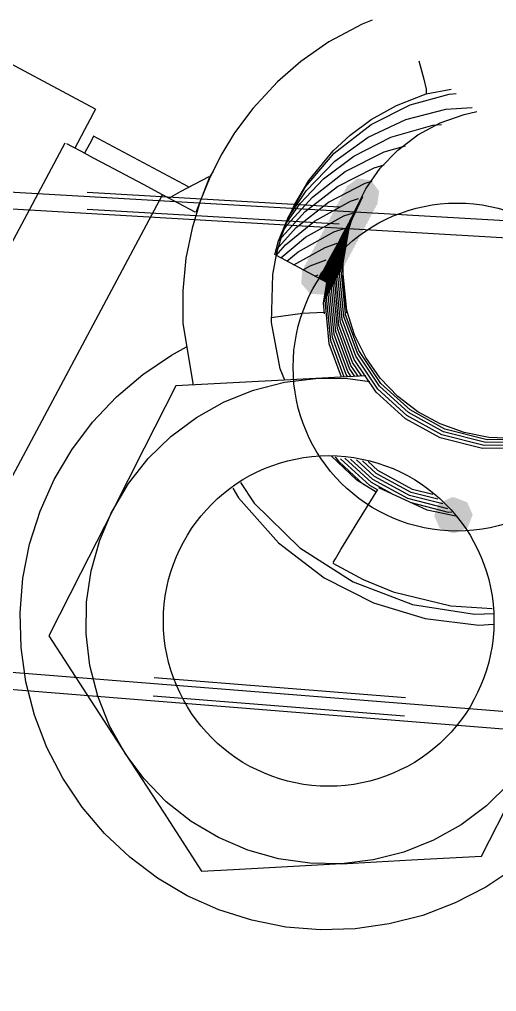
# Model space of a CAD drawing. Extents: x 3 to 592, y 5 to 207.
# Drawn here: x 119.533 to 121.937, y 37.008 to 41.903 of the extents above; entities that cross this region are included whole.
import ezdxf

# ---------------------------------------------------------------- set-up
doc = ezdxf.new("R2010")
doc.units = 0
doc.layers.get('0').update_dxf_attribs({"linetype": 'CONTINUOUS'})

msp = doc.modelspace()

# ---------------------------------------------------------------- hatches: boundary and pattern name
h = msp.add_hatch(color=7)
h.dxf.hatch_style = 2
h.paths.add_polyline_path([(121.164752, 41.031582), (121.220099, 41.072466), (121.288174, 41.062438), (121.329057, 41.007091), (121.319029, 40.939016), (121.262624, 40.896368), (121.194549, 40.906396), (121.153666, 40.961743)])
h = msp.add_hatch(color=7)
h.dxf.hatch_style = 2
h.paths.add_polyline_path([(121.164752, 41.031582), (121.220099, 41.072466), (121.288174, 41.062438), (121.329057, 41.007091), (121.319029, 40.939016), (121.262624, 40.896368), (121.194549, 40.906396), (121.153666, 40.961743)])
h = msp.add_hatch(color=7)
h.dxf.hatch_style = 2
h.paths.add_polyline_path([(121.172901, 41.046893), (121.228248, 41.087776), (121.296323, 41.077748), (121.337206, 41.022401), (121.327178, 40.954326), (121.270773, 40.911679), (121.202698, 40.921707), (121.161815, 40.977054)])
h = msp.add_hatch(color=7)
h.dxf.hatch_style = 2
h.paths.add_polyline_path([(121.172901, 41.046893), (121.228248, 41.087776), (121.296323, 41.077748), (121.337206, 41.022401), (121.327178, 40.954326), (121.270773, 40.911679), (121.202698, 40.921707), (121.161815, 40.977054)])
h = msp.add_hatch(color=7)
h.dxf.hatch_style = 2
h.paths.add_polyline_path([(121.18098, 41.061992), (121.236327, 41.102875), (121.304402, 41.092847), (121.345285, 41.0375), (121.335257, 40.969425), (121.278852, 40.926778), (121.210777, 40.936806), (121.169893, 40.992153)])
h = msp.add_hatch(color=7)
h.dxf.hatch_style = 2
h.paths.add_polyline_path([(121.18098, 41.061992), (121.236327, 41.102875), (121.304402, 41.092847), (121.345285, 41.0375), (121.335257, 40.969425), (121.278852, 40.926778), (121.210777, 40.936806), (121.169893, 40.992153)])
h = msp.add_hatch(color=7)
h.dxf.hatch_style = 2
h.paths.add_polyline_path([(121.140304, 40.985721), (121.195651, 41.026604), (121.263726, 41.016576), (121.30461, 40.961229), (121.294582, 40.893155), (121.238176, 40.850507), (121.170102, 40.860535), (121.129218, 40.915882)])
h = msp.add_hatch(color=7)
h.dxf.hatch_style = 2
h.paths.add_polyline_path([(121.140304, 40.985721), (121.195651, 41.026604), (121.263726, 41.016576), (121.30461, 40.961229), (121.294582, 40.893155), (121.238176, 40.850507), (121.170102, 40.860535), (121.129218, 40.915882)])
h = msp.add_hatch(color=7)
h.dxf.hatch_style = 2
h.paths.add_polyline_path([(121.148454, 41.000996), (121.203801, 41.04188), (121.271875, 41.031852), (121.312759, 40.976505), (121.302731, 40.90843), (121.246326, 40.865783), (121.178251, 40.875811), (121.137367, 40.931158)])
h = msp.add_hatch(color=7)
h.dxf.hatch_style = 2
h.paths.add_polyline_path([(121.148454, 41.000996), (121.203801, 41.04188), (121.271875, 41.031852), (121.312759, 40.976505), (121.302731, 40.90843), (121.246326, 40.865783), (121.178251, 40.875811), (121.137367, 40.931158)])
h = msp.add_hatch(color=7)
h.dxf.hatch_style = 2
h.paths.add_polyline_path([(121.156603, 41.016307), (121.21195, 41.05719), (121.280025, 41.047162), (121.320908, 40.991815), (121.31088, 40.92374), (121.254475, 40.881093), (121.1864, 40.891121), (121.145516, 40.946468)])
h = msp.add_hatch(color=7)
h.dxf.hatch_style = 2
h.paths.add_polyline_path([(121.156603, 41.016307), (121.21195, 41.05719), (121.280025, 41.047162), (121.320908, 40.991815), (121.31088, 40.92374), (121.254475, 40.881093), (121.1864, 40.891121), (121.145516, 40.946468)])
h = msp.add_hatch(color=7)
h.dxf.hatch_style = 2
h.paths.add_polyline_path([(121.115822, 40.93986), (121.171169, 40.980743), (121.239243, 40.970715), (121.280127, 40.915368), (121.270099, 40.847293), (121.213694, 40.804646), (121.145619, 40.814674), (121.104735, 40.870021)])
h = msp.add_hatch(color=7)
h.dxf.hatch_style = 2
h.paths.add_polyline_path([(121.115822, 40.93986), (121.171169, 40.980743), (121.239243, 40.970715), (121.280127, 40.915368), (121.270099, 40.847293), (121.213694, 40.804646), (121.145619, 40.814674), (121.104735, 40.870021)])
h = msp.add_hatch(color=7)
h.dxf.hatch_style = 2
h.paths.add_polyline_path([(121.123971, 40.955135), (121.179318, 40.996019), (121.247393, 40.985991), (121.288276, 40.930644), (121.278248, 40.862569), (121.221843, 40.819921), (121.153768, 40.829949), (121.112884, 40.885296)])
h = msp.add_hatch(color=7)
h.dxf.hatch_style = 2
h.paths.add_polyline_path([(121.123971, 40.955135), (121.179318, 40.996019), (121.247393, 40.985991), (121.288276, 40.930644), (121.278248, 40.862569), (121.221843, 40.819921), (121.153768, 40.829949), (121.112884, 40.885296)])
h = msp.add_hatch(color=7)
h.dxf.hatch_style = 2
h.paths.add_polyline_path([(121.13212, 40.970446), (121.187467, 41.011329), (121.255542, 41.001301), (121.296425, 40.945954), (121.286397, 40.877879), (121.229992, 40.835232), (121.161917, 40.84526), (121.121034, 40.900607)])
h = msp.add_hatch(color=7)
h.dxf.hatch_style = 2
h.paths.add_polyline_path([(121.13212, 40.970446), (121.187467, 41.011329), (121.255542, 41.001301), (121.296425, 40.945954), (121.286397, 40.877879), (121.229992, 40.835232), (121.161917, 40.84526), (121.121034, 40.900607)])
h = msp.add_hatch(color=7)
h.dxf.hatch_style = 2
h.paths.add_polyline_path([(121.091374, 40.893999), (121.146721, 40.934882), (121.214796, 40.924854), (121.255679, 40.869507), (121.245651, 40.801432), (121.189246, 40.758785), (121.121171, 40.768813), (121.080288, 40.82416)])
h = msp.add_hatch(color=7)
h.dxf.hatch_style = 2
h.paths.add_polyline_path([(121.091374, 40.893999), (121.146721, 40.934882), (121.214796, 40.924854), (121.255679, 40.869507), (121.245651, 40.801432), (121.189246, 40.758785), (121.121171, 40.768813), (121.080288, 40.82416)])
h = msp.add_hatch(color=7)
h.dxf.hatch_style = 2
h.paths.add_polyline_path([(121.099523, 40.909274), (121.15487, 40.950157), (121.222945, 40.940129), (121.263829, 40.884782), (121.253801, 40.816708), (121.197395, 40.77406), (121.12932, 40.784088), (121.088437, 40.839435)])
h = msp.add_hatch(color=7)
h.dxf.hatch_style = 2
h.paths.add_polyline_path([(121.099523, 40.909274), (121.15487, 40.950157), (121.222945, 40.940129), (121.263829, 40.884782), (121.253801, 40.816708), (121.197395, 40.77406), (121.12932, 40.784088), (121.088437, 40.839435)])
h = msp.add_hatch(color=7)
h.dxf.hatch_style = 2
h.paths.add_polyline_path([(121.107672, 40.924585), (121.163019, 40.965468), (121.231094, 40.95544), (121.271978, 40.900093), (121.26195, 40.832018), (121.205544, 40.789371), (121.13747, 40.799399), (121.096586, 40.854746)])
h = msp.add_hatch(color=7)
h.dxf.hatch_style = 2
h.paths.add_polyline_path([(121.107672, 40.924585), (121.163019, 40.965468), (121.231094, 40.95544), (121.271978, 40.900093), (121.26195, 40.832018), (121.205544, 40.789371), (121.13747, 40.799399), (121.096586, 40.854746)])
h = msp.add_hatch(color=7)
h.dxf.hatch_style = 2
h.paths.add_polyline_path([(121.066891, 40.848138), (121.122238, 40.889021), (121.190313, 40.878993), (121.231197, 40.823646), (121.221169, 40.755571), (121.164763, 40.712924), (121.096688, 40.722952), (121.055805, 40.778299)])
h = msp.add_hatch(color=7)
h.dxf.hatch_style = 2
h.paths.add_polyline_path([(121.066891, 40.848138), (121.122238, 40.889021), (121.190313, 40.878993), (121.231197, 40.823646), (121.221169, 40.755571), (121.164763, 40.712924), (121.096688, 40.722952), (121.055805, 40.778299)])
h = msp.add_hatch(color=7)
h.dxf.hatch_style = 2
h.paths.add_polyline_path([(121.075041, 40.863413), (121.130388, 40.904296), (121.198462, 40.894268), (121.239346, 40.838921), (121.229318, 40.770847), (121.172912, 40.728199), (121.104838, 40.738227), (121.063954, 40.793574)])
h = msp.add_hatch(color=7)
h.dxf.hatch_style = 2
h.paths.add_polyline_path([(121.075041, 40.863413), (121.130388, 40.904296), (121.198462, 40.894268), (121.239346, 40.838921), (121.229318, 40.770847), (121.172912, 40.728199), (121.104838, 40.738227), (121.063954, 40.793574)])
h = msp.add_hatch(color=7)
h.dxf.hatch_style = 2
h.paths.add_polyline_path([(121.08319, 40.878723), (121.138537, 40.919607), (121.206612, 40.909579), (121.247495, 40.854232), (121.237467, 40.786157), (121.181062, 40.74351), (121.112987, 40.753538), (121.072103, 40.808885)])
h = msp.add_hatch(color=7)
h.dxf.hatch_style = 2
h.paths.add_polyline_path([(121.08319, 40.878723), (121.138537, 40.919607), (121.206612, 40.909579), (121.247495, 40.854232), (121.237467, 40.786157), (121.181062, 40.74351), (121.112987, 40.753538), (121.072103, 40.808885)])
h = msp.add_hatch(color=7)
h.dxf.hatch_style = 2
h.paths.add_polyline_path([(121.034259, 40.786966), (121.089606, 40.827849), (121.157681, 40.817821), (121.198565, 40.762474), (121.188537, 40.6944), (121.132131, 40.651752), (121.064057, 40.66178), (121.023173, 40.717127)])
h = msp.add_hatch(color=7)
h.dxf.hatch_style = 2
h.paths.add_polyline_path([(121.034259, 40.786966), (121.089606, 40.827849), (121.157681, 40.817821), (121.198565, 40.762474), (121.188537, 40.6944), (121.132131, 40.651752), (121.064057, 40.66178), (121.023173, 40.717127)])
h = msp.add_hatch(color=7)
h.dxf.hatch_style = 2
h.paths.add_polyline_path([(121.042409, 40.802277), (121.097756, 40.84316), (121.16583, 40.833132), (121.206714, 40.777785), (121.196686, 40.70971), (121.140281, 40.667063), (121.072206, 40.677091), (121.031322, 40.732438)])
h = msp.add_hatch(color=7)
h.dxf.hatch_style = 2
h.paths.add_polyline_path([(121.042409, 40.802277), (121.097756, 40.84316), (121.16583, 40.833132), (121.206714, 40.777785), (121.196686, 40.70971), (121.140281, 40.667063), (121.072206, 40.677091), (121.031322, 40.732438)])
h = msp.add_hatch(color=7)
h.dxf.hatch_style = 2
h.paths.add_polyline_path([(121.050558, 40.817552), (121.105905, 40.858435), (121.17398, 40.848407), (121.214863, 40.79306), (121.204835, 40.724985), (121.14843, 40.682338), (121.080355, 40.692366), (121.039471, 40.747713)])
h = msp.add_hatch(color=7)
h.dxf.hatch_style = 2
h.paths.add_polyline_path([(121.050558, 40.817552), (121.105905, 40.858435), (121.17398, 40.848407), (121.214863, 40.79306), (121.204835, 40.724985), (121.14843, 40.682338), (121.080355, 40.692366), (121.039471, 40.747713)])
h = msp.add_hatch(color=7)
h.dxf.hatch_style = 2
h.paths.add_polyline_path([(121.058707, 40.832827), (121.114054, 40.873711), (121.182129, 40.863683), (121.223012, 40.808336), (121.212984, 40.740261), (121.156579, 40.697613), (121.088504, 40.707641), (121.047621, 40.762988)])
h = msp.add_hatch(color=7)
h.dxf.hatch_style = 2
h.paths.add_polyline_path([(121.058707, 40.832827), (121.114054, 40.873711), (121.182129, 40.863683), (121.223012, 40.808336), (121.212984, 40.740261), (121.156579, 40.697613), (121.088504, 40.707641), (121.047621, 40.762988)])
h = msp.add_hatch(color=7)
h.dxf.hatch_style = 2
h.paths.add_polyline_path([(121.009777, 40.741105), (121.065124, 40.781988), (121.133198, 40.77196), (121.174082, 40.716613), (121.164054, 40.648538), (121.107649, 40.605891), (121.039574, 40.615919), (120.99869, 40.671266)])
h = msp.add_hatch(color=7)
h.dxf.hatch_style = 2
h.paths.add_polyline_path([(121.009777, 40.741105), (121.065124, 40.781988), (121.133198, 40.77196), (121.174082, 40.716613), (121.164054, 40.648538), (121.107649, 40.605891), (121.039574, 40.615919), (120.99869, 40.671266)])
h = msp.add_hatch(color=7)
h.dxf.hatch_style = 2
h.paths.add_polyline_path([(121.017961, 40.756415), (121.073308, 40.797299), (121.141383, 40.787271), (121.182266, 40.731924), (121.172238, 40.663849), (121.115833, 40.621202), (121.047758, 40.63123), (121.006875, 40.686577)])
h = msp.add_hatch(color=7)
h.dxf.hatch_style = 2
h.paths.add_polyline_path([(121.017961, 40.756415), (121.073308, 40.797299), (121.141383, 40.787271), (121.182266, 40.731924), (121.172238, 40.663849), (121.115833, 40.621202), (121.047758, 40.63123), (121.006875, 40.686577)])
h = msp.add_hatch(color=7)
h.dxf.hatch_style = 2
h.paths.add_polyline_path([(121.02611, 40.771691), (121.081457, 40.812574), (121.149532, 40.802546), (121.190416, 40.747199), (121.180388, 40.679124), (121.123982, 40.636477), (121.055907, 40.646505), (121.015024, 40.701852)])
h = msp.add_hatch(color=7)
h.dxf.hatch_style = 2
h.paths.add_polyline_path([(121.02611, 40.771691), (121.081457, 40.812574), (121.149532, 40.802546), (121.190416, 40.747199), (121.180388, 40.679124), (121.123982, 40.636477), (121.055907, 40.646505), (121.015024, 40.701852)])
h = msp.add_hatch(color=7)
h.dxf.hatch_style = 2
h.paths.add_polyline_path([(120.985329, 40.695244), (121.040676, 40.736127), (121.108751, 40.726099), (121.149634, 40.670752), (121.139606, 40.602677), (121.083201, 40.56003), (121.015126, 40.570058), (120.974243, 40.625405)])
h = msp.add_hatch(color=7)
h.dxf.hatch_style = 2
h.paths.add_polyline_path([(120.985329, 40.695244), (121.040676, 40.736127), (121.108751, 40.726099), (121.149634, 40.670752), (121.139606, 40.602677), (121.083201, 40.56003), (121.015126, 40.570058), (120.974243, 40.625405)])
h = msp.add_hatch(color=7)
h.dxf.hatch_style = 2
h.paths.add_polyline_path([(120.993478, 40.710519), (121.048825, 40.751402), (121.1169, 40.741374), (121.157784, 40.686027), (121.147756, 40.617953), (121.09135, 40.575305), (121.023275, 40.585333), (120.982392, 40.64068)])
h = msp.add_hatch(color=7)
h.dxf.hatch_style = 2
h.paths.add_polyline_path([(120.993478, 40.710519), (121.048825, 40.751402), (121.1169, 40.741374), (121.157784, 40.686027), (121.147756, 40.617953), (121.09135, 40.575305), (121.023275, 40.585333), (120.982392, 40.64068)])
h = msp.add_hatch(color=7)
h.dxf.hatch_style = 2
h.paths.add_polyline_path([(121.001627, 40.72583), (121.056974, 40.766713), (121.125049, 40.756685), (121.165933, 40.701338), (121.155905, 40.633263), (121.099499, 40.590616), (121.031425, 40.600644), (120.990541, 40.655991)])
h = msp.add_hatch(color=7)
h.dxf.hatch_style = 2
h.paths.add_polyline_path([(121.001627, 40.72583), (121.056974, 40.766713), (121.125049, 40.756685), (121.165933, 40.701338), (121.155905, 40.633263), (121.099499, 40.590616), (121.031425, 40.600644), (120.990541, 40.655991)])
h = msp.add_hatch(color=7)
h.dxf.hatch_style = 2
h.paths.add_polyline_path([(120.957524, 40.64333), (121.009572, 40.688338), (121.078216, 40.683561), (121.123224, 40.631512), (121.118446, 40.562869), (121.066045, 40.517155), (120.997402, 40.521933), (120.952394, 40.573981)])
h = msp.add_hatch(color=7)
h.dxf.hatch_style = 2
h.paths.add_polyline_path([(120.957524, 40.64333), (121.009572, 40.688338), (121.078216, 40.683561), (121.123224, 40.631512), (121.118446, 40.562869), (121.066045, 40.517155), (120.997402, 40.521933), (120.952394, 40.573981)])
h = msp.add_hatch(color=7)
h.dxf.hatch_style = 2
h.paths.add_polyline_path([(120.968996, 40.664658), (121.024343, 40.705541), (121.092417, 40.695513), (121.133301, 40.640166), (121.123273, 40.572092), (121.066867, 40.529444), (120.998793, 40.539472), (120.957909, 40.594819)])
h = msp.add_hatch(color=7)
h.dxf.hatch_style = 2
h.paths.add_polyline_path([(120.968996, 40.664658), (121.024343, 40.705541), (121.092417, 40.695513), (121.133301, 40.640166), (121.123273, 40.572092), (121.066867, 40.529444), (120.998793, 40.539472), (120.957909, 40.594819)])
h = msp.add_hatch(color=7)
h.dxf.hatch_style = 2
h.paths.add_polyline_path([(120.97718, 40.679968), (121.032527, 40.720852), (121.100602, 40.710824), (121.141485, 40.655477), (121.131457, 40.587402), (121.075052, 40.544755), (121.006977, 40.554783), (120.966094, 40.61013)])
h = msp.add_hatch(color=7)
h.dxf.hatch_style = 2
h.paths.add_polyline_path([(120.97718, 40.679968), (121.032527, 40.720852), (121.100602, 40.710824), (121.141485, 40.655477), (121.131457, 40.587402), (121.075052, 40.544755), (121.006977, 40.554783), (120.966094, 40.61013)])
h = msp.add_hatch(color=7)
h.dxf.hatch_style = 2
h.paths.add_polyline_path([(121.724414, 39.496691), (121.788572, 39.471823), (121.816539, 39.408953), (121.791671, 39.344794), (121.728801, 39.316828), (121.714337, 39.316475), (121.650178, 39.341343), (121.622212, 39.404213), (121.64708, 39.468372), (121.70995, 39.496338)])
h = msp.add_hatch(color=7)
h.dxf.hatch_style = 2
h.paths.add_polyline_path([(121.724414, 39.496691), (121.788572, 39.471823), (121.816539, 39.408953), (121.791671, 39.344794), (121.728801, 39.316828), (121.714337, 39.316475), (121.650178, 39.341343), (121.622212, 39.404213), (121.64708, 39.468372), (121.70995, 39.496338)])

# ---------------------------------------------------------------- linework, layer by layer
at = {"color": 7}
for points in [[(100.682778, 42.121667), (142.839722, 39.6875)], [(142.839722, 39.581667), (100.682778, 42.051111)], [(121.310118, 41.899029), (121.259318, 41.879626), (121.092101, 41.79002), (120.950284, 41.69089), (120.832457, 41.588584), (120.708632, 41.454881), (120.617262, 41.332115), (120.552351, 41.226634), (120.492026, 41.10669), (120.444048, 40.987451), (120.402773, 40.852337), (120.371729, 40.701348), (120.355854, 40.537306), (120.356912, 40.371501), (120.409123, 40.062467)], [(121.310118, 41.899029), (121.259318, 41.879626), (121.092101, 41.79002), (120.950284, 41.69089), (120.832457, 41.588584), (120.708632, 41.454881), (120.617262, 41.332115), (120.552351, 41.226634), (120.492026, 41.10669), (120.444048, 40.987451), (120.402773, 40.852337), (120.371729, 40.701348), (120.355854, 40.537306), (120.356912, 40.371501), (120.409123, 40.062467)], [(119.916681, 41.451989), (119.438667, 41.707047)], [(119.916681, 41.451989), (119.438667, 41.707047)], [(121.545138, 41.694664), (121.550783, 41.675967), (121.570186, 41.603295), (121.581122, 41.552142), (121.582533, 41.528859)], [(121.545138, 41.694664), (121.550783, 41.675967), (121.570186, 41.603295), (121.581122, 41.552142), (121.582533, 41.528859)], [(120.870169, 40.086774), (120.845827, 40.144277), (120.802083, 40.377816), (120.809138, 40.619116), (120.829952, 40.728477), (120.85641, 40.820552), (120.884985, 40.896399), (120.920969, 40.973304), (120.991171, 41.091485), (121.113233, 41.241063), (121.199663, 41.321143), (121.305496, 41.399107), (121.432849, 41.470016), (121.582074, 41.528224)], [(120.870169, 40.086774), (120.845827, 40.144277), (120.802083, 40.377816), (120.809138, 40.619116), (120.829952, 40.728477), (120.85641, 40.820552), (120.884985, 40.896399), (120.920969, 40.973304), (120.991171, 41.091485), (121.113233, 41.241063), (121.199663, 41.321143), (121.305496, 41.399107), (121.432849, 41.470016), (121.582074, 41.528224)], [(120.819298, 40.718705), (120.838348, 40.78926), (120.887737, 40.909557), (120.974873, 41.059841), (121.118454, 41.229527), (121.304368, 41.374871), (121.501923, 41.472944), (121.697362, 41.527271), (121.733698, 41.530446)], [(120.819298, 40.718705), (120.838348, 40.78926), (120.887737, 40.909557), (120.974873, 41.059841), (121.118454, 41.229527), (121.304368, 41.374871), (121.501923, 41.472944), (121.697362, 41.527271), (121.733698, 41.530446)], [(121.581968, 41.528294), (121.70791, 41.552989)], [(121.581968, 41.528294), (121.70791, 41.552989)], [(119.916681, 41.451989), (119.90645, 41.432939), (119.888106, 41.398366), (119.860589, 41.347214), (119.824959, 41.279833), (119.812259, 41.255844)], [(119.916681, 41.451989), (119.90645, 41.432939), (119.888106, 41.398366), (119.860589, 41.347214), (119.824959, 41.279833), (119.812259, 41.255844)], [(120.883292, 40.898445), (120.978189, 41.040967), (121.121064, 41.190192), (121.290045, 41.311195), (121.479134, 41.399742), (121.681275, 41.451601), (121.814272, 41.46042)], [(120.883292, 40.898445), (120.978189, 41.040967), (121.121064, 41.190192), (121.290045, 41.311195), (121.479134, 41.399742), (121.681275, 41.451601), (121.814272, 41.46042)], [(121.182694, 40.4368), (121.163292, 40.562389), (121.163292, 40.689742), (121.182694, 40.815331), (121.221147, 40.936686), (121.277592, 41.050281), (121.350969, 41.153997), (121.439517, 41.245367), (121.540764, 41.322272), (121.652594, 41.382597), (121.772539, 41.425283), (121.837803, 41.4401)], [(121.182694, 40.4368), (121.163292, 40.562389), (121.163292, 40.689742), (121.182694, 40.815331), (121.221147, 40.936686), (121.277592, 41.050281), (121.350969, 41.153997), (121.439517, 41.245367), (121.540764, 41.322272), (121.652594, 41.382597), (121.772539, 41.425283), (121.837803, 41.4401)], [(120.870909, 40.868282), (120.946757, 40.976232), (121.06529, 41.10041), (121.217337, 41.215416), (121.404309, 41.310313), (121.615623, 41.370991), (121.659015, 41.374871)], [(120.870909, 40.868282), (120.946757, 40.976232), (121.06529, 41.10041), (121.217337, 41.215416), (121.404309, 41.310313), (121.615623, 41.370991), (121.659015, 41.374871)], [(117.932659, 37.850974), (119.763223, 41.282091)], [(117.932659, 37.850974), (119.763223, 41.282091)], [(120.253266, 41.020647), (120.157663, 41.0718), (120.065588, 41.120836), (119.980922, 41.165992), (119.906838, 41.205503), (119.845808, 41.237958), (119.800299, 41.2623), (119.77243, 41.277117)], [(120.253266, 41.020647), (120.157663, 41.0718), (120.065588, 41.120836), (119.980922, 41.165992), (119.906838, 41.205503), (119.845808, 41.237958), (119.800299, 41.2623), (119.77243, 41.277117)], [(119.906909, 41.31564), (119.892092, 41.287771), (119.871278, 41.248612), (119.861048, 41.229915)], [(119.906909, 41.31564), (119.892092, 41.287771), (119.871278, 41.248612), (119.861048, 41.229915)], [(120.385276, 41.060441), (119.906909, 41.315499)], [(120.385276, 41.060441), (119.906909, 41.315499)], [(120.853129, 40.825067), (120.881352, 40.868459), (121.008704, 41.009217), (121.173804, 41.137276), (121.370302, 41.236406), (121.478252, 41.267098)], [(120.853129, 40.825067), (120.881352, 40.868459), (121.008704, 41.009217), (121.173804, 41.137276), (121.370302, 41.236406), (121.478252, 41.267098)], [(120.83796, 40.787708), (120.972016, 40.93658), (121.135352, 41.062169), (121.320207, 41.156361), (121.370654, 41.17153)], [(120.83796, 40.787708), (120.972016, 40.93658), (121.135352, 41.062169), (121.320207, 41.156361), (121.370654, 41.17153)], [(120.50843, 41.139357), (120.490791, 41.109018), (120.420941, 40.931218)], [(120.50843, 41.139357), (120.490791, 41.109018), (120.420941, 40.931218)], [(120.286427, 41.002973), (120.34393, 41.037193), (120.488569, 41.112334)], [(120.286427, 41.002973), (120.34393, 41.037193), (120.488569, 41.112334)], [(120.825789, 40.742799), (120.926331, 40.855688), (121.09002, 40.983041), (121.274522, 41.078291), (121.3098, 41.088522)], [(120.825789, 40.742799), (120.926331, 40.855688), (121.09002, 40.983041), (121.274522, 41.078291), (121.3098, 41.088522)], [(119.875022, 41.033389), (121.142891, 40.959848)], [(119.875022, 41.033389), (121.142891, 40.959848)], [(119.875022, 41.033389), (121.142891, 40.959848)], [(119.875022, 41.033389), (121.142891, 40.959848)], [(118.422808, 37.589495), (120.253372, 41.020612)], [(118.422808, 37.589495), (120.253372, 41.020612)], [(120.418789, 40.932347), (120.253337, 41.020541)], [(120.418789, 40.932347), (120.253337, 41.020541)], [(120.826283, 40.714965), (120.873555, 40.767882), (121.019605, 40.886768), (121.20058, 40.987662), (121.241502, 41.001068)], [(120.826283, 40.714965), (120.873555, 40.767882), (121.019605, 40.886768), (121.20058, 40.987662), (121.241502, 41.001068)], [(122.70994, 40.211975), (122.657376, 40.11355), (122.506034, 39.953389), (122.316593, 39.83803), (122.104573, 39.776647), (121.882676, 39.773119), (121.668893, 39.827447), (121.493562, 39.923402), (121.346807, 40.057105), (121.235682, 40.222205), (121.167243, 40.408119), (121.145723, 40.627194), (121.182765, 40.843447), (121.247676, 40.982794)], [(122.70994, 40.211975), (122.657376, 40.11355), (122.506034, 39.953389), (122.316593, 39.83803), (122.104573, 39.776647), (121.882676, 39.773119), (121.668893, 39.827447), (121.493562, 39.923402), (121.346807, 40.057105), (121.235682, 40.222205), (121.167243, 40.408119), (121.145723, 40.627194), (121.182765, 40.843447), (121.247676, 40.982794)], [(121.175533, 40.423394), (121.153661, 40.642469), (121.190702, 40.858722), (121.255614, 40.998069)], [(121.175533, 40.423394), (121.153661, 40.642469), (121.190702, 40.858722), (121.255614, 40.998069)], [(121.182694, 40.4368), (121.160822, 40.655875), (121.197864, 40.872128), (121.262775, 41.011475)], [(121.182694, 40.4368), (121.160822, 40.655875), (121.197864, 40.872128), (121.262775, 41.011475)], [(121.143031, 40.872376), (119.875162, 40.945917)], [(121.143031, 40.872376), (119.875162, 40.945917)], [(121.143031, 40.872376), (119.875162, 40.945917)], [(121.143031, 40.872376), (119.875162, 40.945917)], [(120.849249, 40.702724), (120.974132, 40.807146), (121.166396, 40.914038), (121.215785, 40.930266)], [(120.849249, 40.702724), (120.974132, 40.807146), (121.166396, 40.914038), (121.215785, 40.930266)], [(121.257766, 40.107235), (121.211199, 40.176379), (121.14276, 40.362293), (121.121241, 40.581368), (121.157929, 40.797621), (121.223193, 40.936968)], [(121.257766, 40.107235), (121.211199, 40.176379), (121.14276, 40.362293), (121.121241, 40.581368), (121.157929, 40.797621), (121.223193, 40.936968)], [(122.693606, 40.181389), (122.641043, 40.082964), (122.489701, 39.922803), (122.300259, 39.807444), (122.08824, 39.746061), (121.866342, 39.742533), (121.652559, 39.796861), (121.477229, 39.892817), (121.330473, 40.026519), (121.219348, 40.191619), (121.150909, 40.377533), (121.12939, 40.596608), (121.166431, 40.812861), (121.231342, 40.952208)], [(122.693606, 40.181389), (122.641043, 40.082964), (122.489701, 39.922803), (122.300259, 39.807444), (122.08824, 39.746061), (121.866342, 39.742533), (121.652559, 39.796861), (121.477229, 39.892817), (121.330473, 40.026519), (121.219348, 40.191619), (121.150909, 40.377533), (121.12939, 40.596608), (121.166431, 40.812861), (121.231342, 40.952208)], [(122.701756, 40.196664), (122.649192, 40.098239), (122.49785, 39.938078), (122.308408, 39.82272), (122.096389, 39.761336), (121.874492, 39.757809), (121.660708, 39.812136), (121.485378, 39.908092), (121.338622, 40.041795), (121.227497, 40.206895), (121.159058, 40.392809), (121.137539, 40.611884), (121.174581, 40.828136), (121.239492, 40.967484)], [(122.701756, 40.196664), (122.649192, 40.098239), (122.49785, 39.938078), (122.308408, 39.82272), (122.096389, 39.761336), (121.874492, 39.757809), (121.660708, 39.812136), (121.485378, 39.908092), (121.338622, 40.041795), (121.227497, 40.206895), (121.159058, 40.392809), (121.137539, 40.611884), (121.174581, 40.828136), (121.239492, 40.967484)], [(121.18654, 40.103496), (121.178779, 40.115137), (121.11034, 40.301051), (121.088467, 40.520126), (121.125509, 40.736732), (121.19042, 40.875726)], [(121.18654, 40.103496), (121.178779, 40.115137), (121.11034, 40.301051), (121.088467, 40.520126), (121.125509, 40.736732), (121.19042, 40.875726)], [(121.204355, 40.104413), (121.187069, 40.130518), (121.11863, 40.316432), (121.096758, 40.535154), (121.133799, 40.75176), (121.198711, 40.890754)], [(121.204355, 40.104413), (121.187069, 40.130518), (121.11863, 40.316432), (121.096758, 40.535154), (121.133799, 40.75176), (121.198711, 40.890754)], [(121.22217, 40.105365), (121.195006, 40.145582), (121.126567, 40.331849), (121.105048, 40.550571), (121.141737, 40.767176), (121.206648, 40.906171)], [(121.22217, 40.105365), (121.195006, 40.145582), (121.126567, 40.331849), (121.105048, 40.550571), (121.141737, 40.767176), (121.206648, 40.906171)], [(121.23995, 40.106318), (121.203261, 40.160998), (121.134823, 40.346912), (121.11295, 40.565987), (121.149992, 40.782593), (121.214903, 40.921587)], [(121.23995, 40.106318), (121.203261, 40.160998), (121.134823, 40.346912), (121.11295, 40.565987), (121.149992, 40.782593), (121.214903, 40.921587)], [(120.880187, 40.686214), (120.936632, 40.732781), (121.117607, 40.834028), (121.169112, 40.851314)], [(120.880187, 40.686214), (120.936632, 40.732781), (121.117607, 40.834028), (121.169112, 40.851314)], [(121.069488, 40.420255), (121.064196, 40.47423), (121.100885, 40.690835), (121.166149, 40.82983)], [(121.069488, 40.420255), (121.064196, 40.47423), (121.100885, 40.690835), (121.166149, 40.82983)], [(121.156024, 40.101873), (121.093936, 40.270501), (121.072416, 40.489576), (121.109105, 40.705828), (121.174016, 40.845176)], [(121.156024, 40.101873), (121.093936, 40.270501), (121.072416, 40.489576), (121.109105, 40.705828), (121.174016, 40.845176)], [(121.169536, 40.102578), (121.102155, 40.28567), (121.080283, 40.504745), (121.117325, 40.721351), (121.182236, 40.860345)], [(121.169536, 40.102578), (121.102155, 40.28567), (121.080283, 40.504745), (121.117325, 40.721351), (121.182236, 40.860345)], [(121.066631, 40.586731), (121.076508, 40.644939), (121.141419, 40.783933)], [(121.066631, 40.586731), (121.076508, 40.644939), (121.141419, 40.783933)], [(121.071746, 40.584014), (121.084799, 40.660214), (121.14971, 40.799209)], [(121.071746, 40.584014), (121.084799, 40.660214), (121.14971, 40.799209)], [(121.076826, 40.581298), (121.092701, 40.675489), (121.157965, 40.814484)], [(121.076826, 40.581298), (121.092701, 40.675489), (121.157965, 40.814484)], [(120.915712, 40.66727), (121.072346, 40.755464), (121.134082, 40.776631)], [(120.915712, 40.66727), (121.072346, 40.755464), (121.134082, 40.776631)], [(121.051391, 40.59488), (121.117007, 40.738107)], [(121.051391, 40.59488), (121.117007, 40.738107)], [(121.056471, 40.592163), (121.060351, 40.614388), (121.125262, 40.753383)], [(121.056471, 40.592163), (121.060351, 40.614388), (121.125262, 40.753383)], [(121.061551, 40.589447), (121.068253, 40.629664), (121.133164, 40.768658)], [(121.061551, 40.589447), (121.068253, 40.629664), (121.133164, 40.768658)], [(121.081271, 40.578934), (120.827271, 40.714401)], [(121.081271, 40.578934), (120.827271, 40.714401)], [(120.962808, 40.642117), (120.998086, 40.663283), (121.078166, 40.693269)], [(120.962808, 40.642117), (120.998086, 40.663283), (121.078166, 40.693269)], [(121.047969, 40.596679), (121.092419, 40.692282)], [(121.047969, 40.596679), (121.092419, 40.692282)], [(121.04878, 40.596256), (121.100638, 40.707381)], [(121.04878, 40.596256), (121.100638, 40.707381)], [(121.049591, 40.595832), (121.108858, 40.722832)], [(121.049591, 40.595832), (121.108858, 40.722832)], [(121.041442, 40.600171), (121.055201, 40.629805), (121.070723, 40.648149)], [(121.041442, 40.600171), (121.055201, 40.629805), (121.070723, 40.648149)], [(121.044723, 40.598443), (121.059892, 40.630898)], [(121.044723, 40.598443), (121.059892, 40.630898)], [(121.045534, 40.597984), (121.068112, 40.646315)], [(121.045534, 40.597984), (121.068112, 40.646315)], [(121.046346, 40.597561), (121.076332, 40.661766)], [(121.046346, 40.597561), (121.076332, 40.661766)], [(121.047157, 40.597137), (121.084552, 40.676865)], [(121.047157, 40.597137), (121.084552, 40.676865)], [(121.020875, 40.611143), (121.037456, 40.61714)], [(121.020875, 40.611143), (121.037456, 40.61714)], [(121.040631, 40.600595), (121.047334, 40.614706)], [(121.040631, 40.600595), (121.047334, 40.614706)], [(121.043876, 40.598866), (121.051637, 40.615799)], [(121.043876, 40.598866), (121.051637, 40.615799)], [(122.825228, 40.586096), (122.816056, 40.494021), (122.787128, 40.370196), (122.739503, 40.252368), (122.674239, 40.143359), (122.593453, 40.04564), (122.498203, 39.961326), (122.391311, 39.892534), (122.274894, 39.840676), (122.152128, 39.807515), (122.025481, 39.793404), (121.897775, 39.798343), (121.772892, 39.823037), (121.652947, 39.866429), (121.540764, 39.927459), (121.439517, 40.005071), (121.350969, 40.097146), (121.277592, 40.201215), (121.221147, 40.315515), (121.182694, 40.436871)], [(122.825228, 40.586096), (122.816056, 40.494021), (122.787128, 40.370196), (122.739503, 40.252368), (122.674239, 40.143359), (122.593453, 40.04564), (122.498203, 39.961326), (122.391311, 39.892534), (122.274894, 39.840676), (122.152128, 39.807515), (122.025481, 39.793404), (121.897775, 39.798343), (121.772892, 39.823037), (121.652947, 39.866429), (121.540764, 39.927459), (121.439517, 40.005071), (121.350969, 40.097146), (121.277592, 40.201215), (121.221147, 40.315515), (121.182694, 40.436871)], [(121.182694, 40.4368), (121.175639, 40.423394)], [(121.182694, 40.4368), (121.175639, 40.423394)], [(120.800495, 40.401628), (120.959245, 40.4235), (121.066842, 40.428792)], [(120.800495, 40.401628), (120.959245, 40.4235), (121.066842, 40.428792)], [(122.717066, 40.225345), (122.664502, 40.12692), (122.513161, 39.966759), (122.323719, 39.851401), (122.111699, 39.790017), (121.889802, 39.786489), (121.676019, 39.840817), (121.500688, 39.936773), (121.353933, 40.070476), (121.242808, 40.235576), (121.174722, 40.421489)], [(122.717066, 40.225345), (122.664502, 40.12692), (122.513161, 39.966759), (122.323719, 39.851401), (122.111699, 39.790017), (121.889802, 39.786489), (121.676019, 39.840817), (121.500688, 39.936773), (121.353933, 40.070476), (121.242808, 40.235576), (121.174722, 40.421489)], [(119.637492, 39.426938), (119.708754, 39.586394), (119.796948, 39.736677), (119.901723, 39.876024), (120.021667, 40.003024), (120.154665, 40.115561), (120.299656, 40.212574), (120.374798, 40.254202)], [(119.637492, 39.426938), (119.708754, 39.586394), (119.796948, 39.736677), (119.901723, 39.876024), (120.021667, 40.003024), (120.154665, 40.115561), (120.299656, 40.212574), (120.374798, 40.254202)], [(100.682778, 40.110833), (138.43, 37.112222)], [(120.001136, 39.428455), (120.08298, 39.566039), (120.181758, 39.691628), (120.296411, 39.803458), (120.424822, 39.899061), (120.564169, 39.977378), (120.712689, 40.036644), (120.867911, 40.076155), (121.026661, 40.095205)], [(120.001136, 39.428455), (120.08298, 39.566039), (120.181758, 39.691628), (120.296411, 39.803458), (120.424822, 39.899061), (120.564169, 39.977378), (120.712689, 40.036644), (120.867911, 40.076155), (121.026661, 40.095205)], [(121.026802, 40.095064), (120.48176, 40.066136), (120.321599, 40.05767)], [(121.026802, 40.095064), (120.48176, 40.066136), (120.321599, 40.05767)], [(121.29897, 40.078977), (121.186787, 40.093089), (121.026626, 40.095205)], [(121.29897, 40.078977), (121.186787, 40.093089), (121.026626, 40.095205)], [(121.277944, 40.108293), (121.026767, 40.094888)], [(121.277944, 40.108293), (121.026767, 40.094888)], [(120.321529, 40.057811), (120.162073, 39.744544), (120.001206, 39.428455)], [(120.321529, 40.057811), (120.162073, 39.744544), (120.001206, 39.428455)], [(138.43, 37.006389), (100.682778, 40.040278)], [(121.329626, 39.522365), (121.232612, 39.58269), (121.105612, 39.70334)], [(121.329626, 39.522365), (121.232612, 39.58269), (121.105612, 39.70334)], [(121.268173, 39.560606), (121.142936, 39.674906), (121.12565, 39.700659)], [(121.268173, 39.560606), (121.142936, 39.674906), (121.12565, 39.700659)], [(121.337352, 39.534712), (121.297841, 39.556231), (121.151086, 39.689934)], [(121.337352, 39.534712), (121.297841, 39.556231), (121.151086, 39.689934)], [(121.415492, 39.511676), (121.305779, 39.571648), (121.171723, 39.694062)], [(121.415492, 39.511676), (121.305779, 39.571648), (121.171723, 39.694062)], [(121.691576, 39.439603), (121.489435, 39.491109), (121.314104, 39.587064), (121.201215, 39.689722)], [(121.691576, 39.439603), (121.489435, 39.491109), (121.314104, 39.587064), (121.201215, 39.689722)], [(121.666212, 39.463416), (121.497584, 39.506454), (121.322253, 39.60241), (121.230884, 39.685666)], [(121.666212, 39.463416), (121.497584, 39.506454), (121.322253, 39.60241), (121.230884, 39.685666)], [(121.640812, 39.487228), (121.505698, 39.521448), (121.330367, 39.617403), (121.260517, 39.681256)], [(121.640812, 39.487228), (121.505698, 39.521448), (121.330367, 39.617403), (121.260517, 39.681256)], [(121.615447, 39.511041), (121.513847, 39.536793), (121.338516, 39.632749), (121.289833, 39.677199)], [(121.615447, 39.511041), (121.513847, 39.536793), (121.338516, 39.632749), (121.289833, 39.677199)], [(120.646225, 39.57126), (120.71537, 39.467896), (120.945381, 39.243176), (121.214903, 39.071374), (121.513353, 38.957779), (121.825914, 38.908037), (121.923281, 38.912271)], [(120.646225, 39.57126), (120.71537, 39.467896), (120.945381, 39.243176), (121.214903, 39.071374), (121.513353, 38.957779), (121.825914, 38.908037), (121.923281, 38.912271)], [(120.607737, 39.543037), (120.635959, 39.494707), (120.838101, 39.268224), (121.068818, 39.091482), (121.316821, 38.965187), (121.577171, 38.886165), (121.847751, 38.85371), (121.921482, 38.857943)], [(120.607737, 39.543037), (120.635959, 39.494707), (120.838101, 39.268224), (121.068818, 39.091482), (121.316821, 38.965187), (121.577171, 38.886165), (121.847751, 38.85371), (121.921482, 38.857943)], [(121.113726, 39.168141), (121.125015, 39.187543), (121.152885, 39.23411), (121.192396, 39.299021), (121.237199, 39.372752), (121.280943, 39.44366), (121.316221, 39.501163), (121.338446, 39.536441)], [(121.113726, 39.168141), (121.125015, 39.187543), (121.152885, 39.23411), (121.192396, 39.299021), (121.237199, 39.372752), (121.280943, 39.44366), (121.316221, 39.501163), (121.338446, 39.536441)], [(121.730982, 39.402632), (121.586696, 39.432265), (121.343984, 39.544801)], [(121.730982, 39.402632), (121.586696, 39.432265), (121.343984, 39.544801)], [(121.710697, 39.421647), (121.694822, 39.421294), (121.50785, 39.468919)], [(121.710697, 39.421647), (121.694822, 39.421294), (121.50785, 39.468919)], [(122.027844, 37.631546), (121.882852, 37.534532), (121.727983, 37.454099), (121.565, 37.391658), (121.396019, 37.348266), (121.223511, 37.323571), (121.048886, 37.318633), (120.875319, 37.333096), (120.704222, 37.366963), (120.537711, 37.41988), (120.378608, 37.490788), (120.228325, 37.579335), (120.088625, 37.68411), (119.961978, 37.803702), (119.849089, 37.937052), (119.752075, 38.082044), (119.671994, 38.236913), (119.609552, 38.399896), (119.565808, 38.568524), (119.541466, 38.741385), (119.536175, 38.915658), (119.550639, 39.089577), (119.584505, 39.260674), (119.637422, 39.426833)], [(122.027844, 37.631546), (121.882852, 37.534532), (121.727983, 37.454099), (121.565, 37.391658), (121.396019, 37.348266), (121.223511, 37.323571), (121.048886, 37.318633), (120.875319, 37.333096), (120.704222, 37.366963), (120.537711, 37.41988), (120.378608, 37.490788), (120.228325, 37.579335), (120.088625, 37.68411), (119.961978, 37.803702), (119.849089, 37.937052), (119.752075, 38.082044), (119.671994, 38.236913), (119.609552, 38.399896), (119.565808, 38.568524), (119.541466, 38.741385), (119.536175, 38.915658), (119.550639, 39.089577), (119.584505, 39.260674), (119.637422, 39.426833)], [(120.001136, 39.428455), (119.840975, 39.113778), (119.680814, 38.7991)], [(120.001136, 39.428455), (119.840975, 39.113778), (119.680814, 38.7991)], [(120.065588, 38.206892), (119.987272, 38.346592), (119.928005, 38.495111), (119.888494, 38.649981), (119.869797, 38.809083), (119.871561, 38.968892), (119.894491, 39.127289), (119.937883, 39.281453), (120.00103, 39.428561)], [(120.065588, 38.206892), (119.987272, 38.346592), (119.928005, 38.495111), (119.888494, 38.649981), (119.869797, 38.809083), (119.871561, 38.968892), (119.894491, 39.127289), (119.937883, 39.281453), (120.00103, 39.428561)], [(121.112209, 39.165601), (121.263904, 39.083403), (121.415246, 39.021314), (121.706287, 38.950053), (121.914779, 38.937706)], [(121.112209, 39.165601), (121.263904, 39.083403), (121.415246, 39.021314), (121.706287, 38.950053), (121.914779, 38.937706)], [(119.680708, 38.799064), (119.872266, 38.504142), (120.065588, 38.206751)], [(119.680708, 38.799064), (119.872266, 38.504142), (120.065588, 38.206751)], [(120.211966, 38.589293), (121.477956, 38.488443)], [(120.211966, 38.589293), (121.477956, 38.488443)], [(120.211966, 38.589293), (121.477956, 38.488443)], [(120.211966, 38.589293), (121.477956, 38.488443)], [(121.472995, 38.394299), (120.207005, 38.495152)], [(121.472995, 38.394299), (120.207005, 38.495152)], [(121.472995, 38.394299), (120.207005, 38.495152)], [(121.472995, 38.394299), (120.207005, 38.495152)], [(122.181408, 38.318546), (122.099564, 38.180962), (122.000786, 38.055374), (121.886133, 37.943543), (121.757722, 37.84794), (121.618375, 37.769624), (121.469856, 37.710357), (121.314633, 37.670846), (121.155883, 37.651796)], [(122.181408, 38.318546), (122.099564, 38.180962), (122.000786, 38.055374), (121.886133, 37.943543), (121.757722, 37.84794), (121.618375, 37.769624), (121.469856, 37.710357), (121.314633, 37.670846), (121.155883, 37.651796)], [(121.861016, 37.689155), (122.020471, 38.002422), (122.181338, 38.318511)], [(121.861016, 37.689155), (122.020471, 38.002422), (122.181338, 38.318511)], [(120.065588, 38.206892), (120.258205, 37.910911), (120.450469, 37.614578)], [(120.065588, 38.206892), (120.258205, 37.910911), (120.450469, 37.614578)], [(121.155742, 37.651937), (120.995581, 37.654054), (120.837537, 37.676984), (120.683373, 37.720376), (120.536264, 37.783523), (120.398681, 37.865015), (120.273092, 37.964145), (120.161262, 38.078798), (120.065659, 38.206856)], [(121.155742, 37.651937), (120.995581, 37.654054), (120.837537, 37.676984), (120.683373, 37.720376), (120.536264, 37.783523), (120.398681, 37.865015), (120.273092, 37.964145), (120.161262, 38.078798), (120.065659, 38.206856)], [(120.450469, 37.614719), (120.61063, 37.623186), (121.155672, 37.652113)], [(120.450469, 37.614719), (120.61063, 37.623186), (121.155672, 37.652113)], [(121.155742, 37.651937), (121.50852, 37.670634), (121.860945, 37.689331)], [(121.155742, 37.651937), (121.50852, 37.670634), (121.860945, 37.689331)]]:
    msp.add_lwpolyline(points, dxfattribs=at)
for centre, radius in [((121.737684, 40.152673), 0.825853), ((121.737684, 40.152673), 0.825853), ((121.090866, 38.874206), 0.832467), ((121.090866, 38.874206), 0.832467)]:
    msp.add_circle(centre, radius, dxfattribs=at)

doc.saveas('drawing.dxf')
